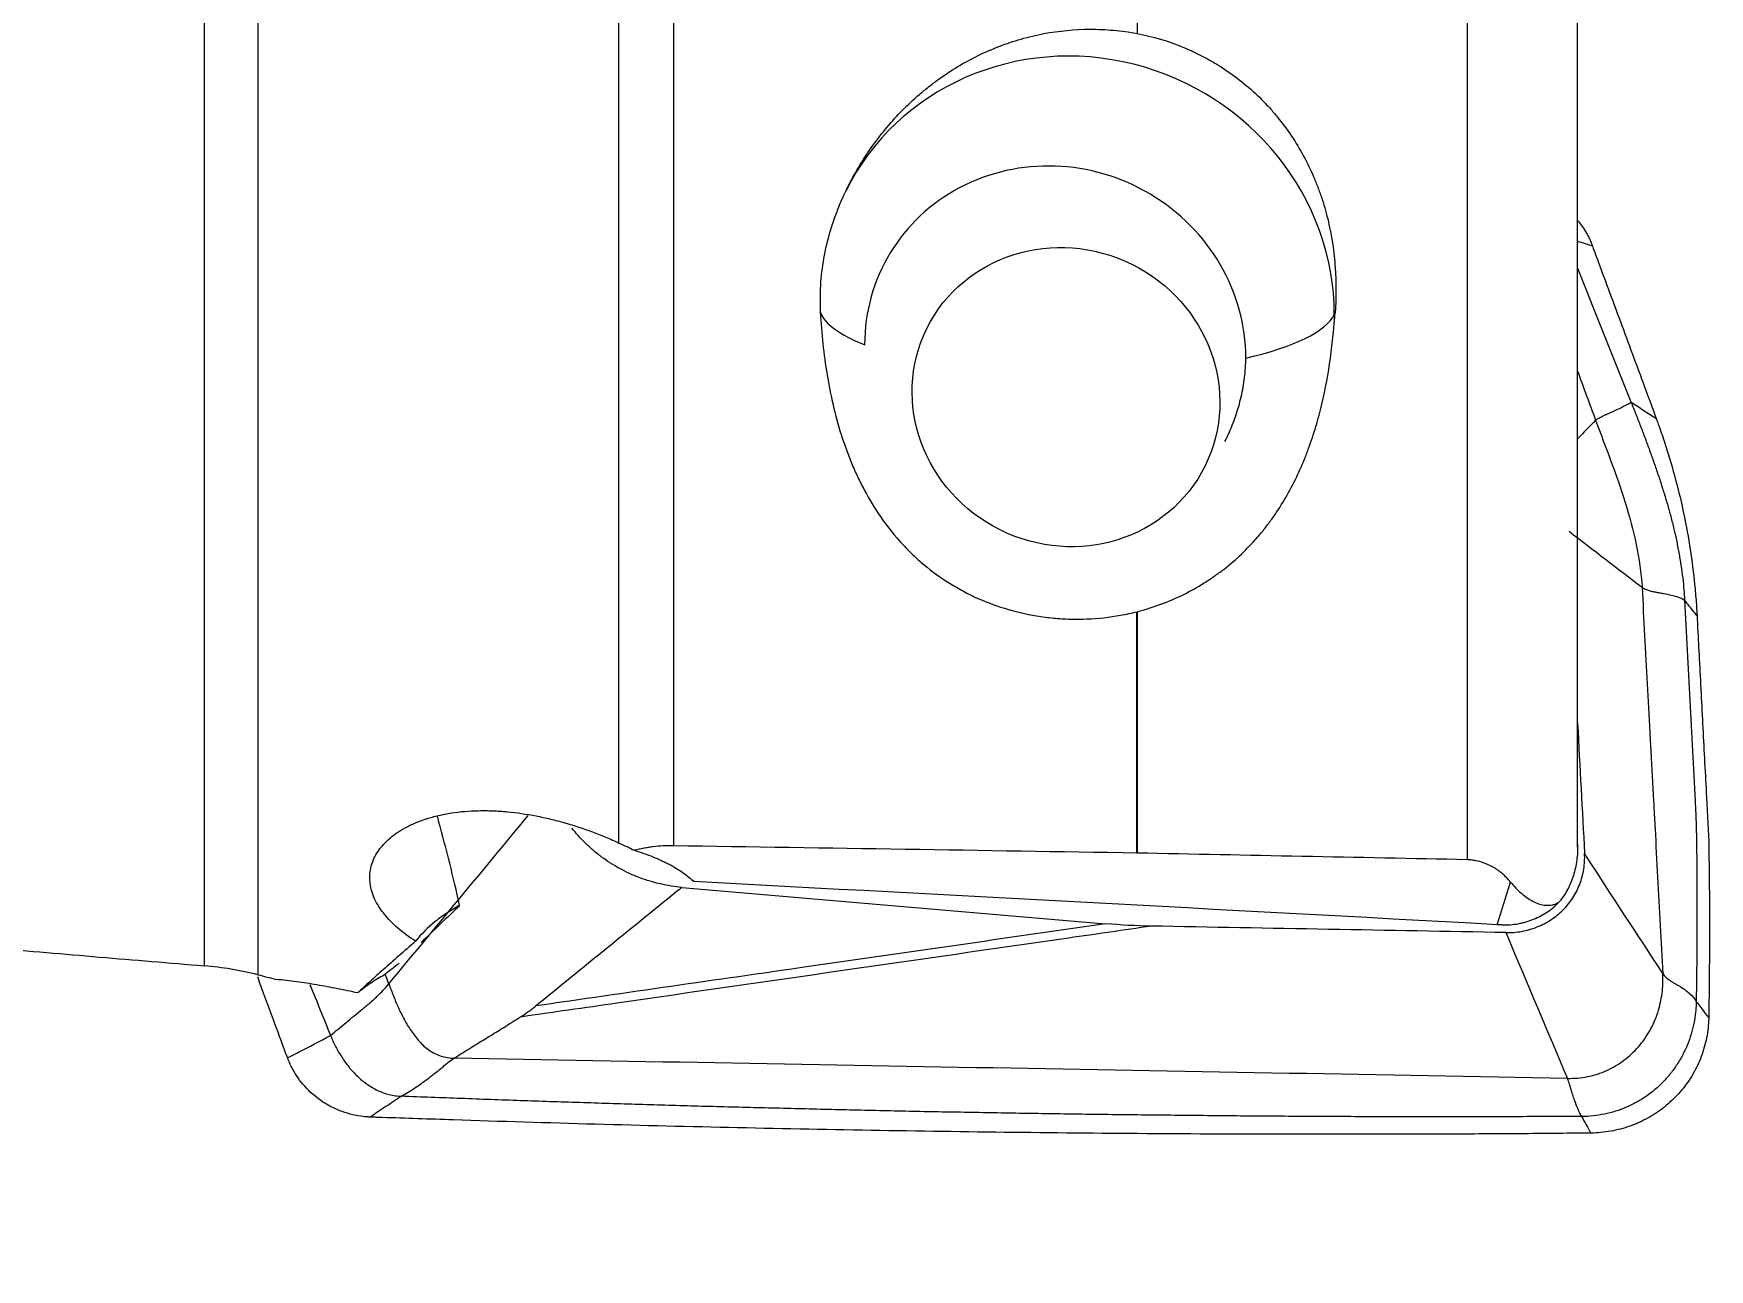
# Model space of a CAD drawing. Header units: millimetres. Extents: x -22 to 111, y -34 to 45.
# Drawn here: x 88.66 to 100, y -8.88 to -0.51 of the extents above; entities that cross this region are included whole.
import ezdxf

# ---------------------------------------------------------------- set-up
doc = ezdxf.new("R2010")
doc.units = ezdxf.units.MM
doc.layers.add('1', color=4, linetype='Continuous')
doc.layers.add('SK2', color=7, linetype='Continuous')
doc.styles.add('iso_b_vert', font='simplex.shx')
doc.dimstyles.get("Standard").update_dxf_attribs({"dimtxt": 0.18, "dimasz": 0.18, "dimexe": 0.18, "dimexo": 0.0625, "dimgap": 0.09, "dimtad": 1, "dimzin": 0, "dimdsep": 52, "dimtxsty": 'Standard', "dimcen": 0.09, "dimadec": 0, "dimazin": 0, "dimtfac": 1, "dimtdec": 4, "dimtofl": 0, "dimtmove": 0, "dimatfit": 3, "dimfxl": 1, "dimtolj": 1, "dimtzin": 0, "dimarcsym": 0})

# ---------------------------------------------------------------- blocks, each defined once
blk = doc.blocks.new('_U2')
at = {"layer": 'SK2', "lineweight": 13}
for p, q in [((49, -9.58475), (49, -25.75)), ((100, -9.5875), (100, -25.75)), ((100, -23.75), (49, -23.75))]:
    blk.add_line(p, q, dxfattribs=at)
at = {"layer": 'SK2', "lineweight": 18}
for points in [[(49, -23.75), (52.499998, -23.289216), (52.500002, -24.210784)], [(100, -23.75), (96.500002, -24.210784), (96.499998, -23.289216)]]:
    blk.add_solid(points, dxfattribs=at)
at = {"layer": 'SK2', "lineweight": 18, "char_height": 3.5, "attachment_point": 7, "line_spacing_factor": 1.084337, "style": 'iso_b_vert'}
for s, insert in [('\\W0.7298;OHX =', (64.761934, -22.717366)), ('\\W0.6351;51', (81.303, -22.717366))]:
    blk.add_mtext(s, dxfattribs=dict(at, insert=insert))

msp = doc.modelspace()

# ---------------------------------------------------------------- linework, layer by layer
at = {"layer": '1', "lineweight": 13}
for p, q in [((89.818, -6.821), (89.818, 3.783)), ((90.179, 3.755), (90.179, -6.881)), ((92.623, -5.99), (92.623, 3.778)), ((92.992, 3.78), (92.992, -6.009)), ((96.128, 3.744), (96.128, -0.514)), ((98.362, -6.103), (98.362, 3.718)), ((97.462, -2.415), (97.467, -2.405)), ((97.462, -2.415), (97.462, -2.469)), ((96.126, -6.058), (96.126, -4.425)), ((96.128, -4.425), (96.128, -6.058)), ((98.564, -6.543), (98.654, -6.254))]:
    msp.add_line(p, q, dxfattribs=at)
at = {"layer": '1', "lineweight": 18}
for p, q in [((99.108, -6.017), (99.108, 3.448)), ((93.049, -6.29), (95.915, -6.536))]:
    msp.add_line(p, q, dxfattribs=at)
at = {"layer": '1', "lineweight": 13}
for major_axis, ratio, start_param, end_param in [((1.569, -0.775), 0.955567, 0.440925, 3.14156), ((-1.75, 0), 0.266582, 0.098536, 0.602568), ((-1.75, 0), 0.266582, 2.277225, 3.010693)]:
    msp.add_ellipse((95.727, -2.354), major_axis=major_axis, ratio=ratio, start_param=start_param, end_param=end_param, dxfattribs=at)
at = {"layer": '1', "lineweight": 18}
for centre, major_axis, ratio, start_param, end_param in [((95.574, -2.664), (-1.166, 0.576), 0.955567, -2.700668, 0.440925), ((96.628, -0.001), (0.273, 7.664), 0.12673, -1.894026, -1.885286), ((130.245, -8.782), (57.688, -3.416), 0.00752, 2.15262, 2.27012), ((89.475, -9.981), (12.178, 12.018), 0.065224, 1.336004, 1.357656), ((92.08, -7.573), (3.033, 2.219), 0.314531, 1.652751, 1.687207)]:
    msp.add_ellipse(centre, major_axis=major_axis, ratio=ratio, start_param=start_param, end_param=end_param, dxfattribs=at)
msp.add_ellipse((95.647, -2.973), major_axis=(-0.941, 0.465), ratio=0.955567, dxfattribs=at)
for points, knots in [([(94.113, -1.677), (94.153, -1.583), (94.2, -1.49), (94.309, -1.311), (94.37, -1.227), (94.503, -1.068), (94.576, -0.993), (94.676, -0.908), (94.696, -0.891), (94.738, -0.858), (94.759, -0.842), (94.823, -0.795), (94.867, -0.766), (95.001, -0.685), (95.095, -0.639), (95.217, -0.592), (95.242, -0.583), (95.292, -0.566), (95.318, -0.558), (95.394, -0.536), (95.446, -0.524), (95.6, -0.495), (95.704, -0.485), (95.836, -0.484), (95.863, -0.485), (95.916, -0.487), (95.942, -0.489), (96.022, -0.496), (96.074, -0.503), (96.126, -0.513)], [0, 0, 0, 0, 0.125, 0.125, 0.25, 0.25, 0.375, 0.375, 0.40625, 0.40625, 0.4375, 0.4375, 0.5, 0.5, 0.625, 0.625, 0.65625, 0.65625, 0.6875, 0.6875, 0.75, 0.75, 0.875, 0.875, 0.90625, 0.90625, 0.9375, 0.9375, 1, 1, 1, 1]), ([(96.128, -0.514), (96.235, -0.534), (96.338, -0.565), (96.486, -0.625), (96.535, -0.648), (96.606, -0.686), (96.63, -0.699), (96.677, -0.727), (96.699, -0.741), (96.811, -0.815), (96.894, -0.883), (96.988, -0.978), (97.007, -0.997), (97.043, -1.037), (97.06, -1.058), (97.111, -1.12), (97.143, -1.163), (97.231, -1.295), (97.282, -1.389), (97.334, -1.511), (97.344, -1.536), (97.363, -1.586), (97.389, -1.66), (97.424, -1.786), (97.443, -1.889), (97.459, -1.992), (97.464, -2.044), (97.475, -2.2), (97.475, -2.303), (97.467, -2.405)], [0, 0, 0, 0, 0.125, 0.125, 0.1875, 0.1875, 0.21875, 0.21875, 0.25, 0.25, 0.375, 0.375, 0.40625, 0.40625, 0.4375, 0.4375, 0.5, 0.5, 0.625, 0.625, 0.65625, 0.65625, 0.6875, 0.75, 0.8125, 0.8125, 0.875, 0.875, 1, 1, 1, 1]), ([(94.113, -1.677), (94.101, -1.706), (94.09, -1.735), (94.068, -1.794), (94.059, -1.824), (94.032, -1.914), (94.004, -2.034), (93.989, -2.156), (93.984, -2.247), (93.983, -2.278), (93.983, -2.339), (93.983, -2.37), (93.985, -2.4)], [0, 0, 0, 0, 0.125, 0.125, 0.25, 0.25, 0.5, 0.75, 0.75, 0.875, 0.875, 1, 1, 1, 1]), ([(99.11, -1.78), (99.131, -1.806), (99.158, -1.844), (99.185, -1.895), (99.197, -1.922), (99.205, -1.942), (99.208, -1.95), (99.209, -1.952)], [0, 0, 0, 0, 0.504352, 0.684025, 0.863698, 0.953534, 1, 1, 1, 1]), ([(99.209, -1.952), (99.21, -1.955), (99.214, -1.967), (99.245, -2.051), (99.332, -2.286), (99.469, -2.655), (99.58, -2.956), (99.638, -3.113), (99.64, -3.119)], [0, 0, 0, 0, 0.005761, 0.02963, 0.220574, 0.602463, 0.984351, 1, 1, 1, 1]), ([(93.985, -2.4), (93.993, -2.544), (94.008, -2.684), (94.053, -2.959), (94.084, -3.094), (94.146, -3.291), (94.17, -3.355), (94.209, -3.451), (94.223, -3.483), (94.253, -3.545), (94.268, -3.576), (94.317, -3.666), (94.352, -3.725), (94.43, -3.838), (94.473, -3.892), (94.53, -3.957), (94.542, -3.97), (94.566, -3.995), (94.603, -4.033), (94.641, -4.068), (94.72, -4.137), (94.777, -4.179), (94.866, -4.237), (94.897, -4.256), (94.945, -4.282), (94.961, -4.291), (94.993, -4.308), (95.01, -4.316), (95.092, -4.354), (95.16, -4.38), (95.301, -4.424), (95.374, -4.441), (95.467, -4.457), (95.486, -4.459), (95.524, -4.464), (95.581, -4.47), (95.637, -4.474), (95.751, -4.477), (95.826, -4.474), (95.94, -4.461), (95.978, -4.456), (96.053, -4.442), (96.09, -4.434), (96.126, -4.425)], [0, 0, 0, 0, 0.125, 0.125, 0.25, 0.25, 0.3125, 0.3125, 0.34375, 0.34375, 0.375, 0.375, 0.4375, 0.4375, 0.5, 0.5, 0.515625, 0.515625, 0.53125, 0.5625, 0.5625, 0.625, 0.625, 0.65625, 0.65625, 0.671875, 0.671875, 0.6875, 0.6875, 0.75, 0.75, 0.8125, 0.8125, 0.828125, 0.828125, 0.84375, 0.875, 0.875, 0.9375, 0.9375, 0.96875, 0.96875, 1, 1, 1, 1]), ([(96.128, -4.425), (96.183, -4.41), (96.237, -4.394), (96.34, -4.355), (96.391, -4.334), (96.488, -4.286), (96.536, -4.259), (96.605, -4.216), (96.627, -4.201), (96.671, -4.17), (96.693, -4.155), (96.798, -4.073), (96.873, -4.001), (96.959, -3.902), (96.976, -3.882), (97.008, -3.841), (97.055, -3.778), (97.097, -3.714), (97.176, -3.581), (97.221, -3.489), (97.27, -3.369), (97.279, -3.345), (97.297, -3.296), (97.306, -3.271), (97.33, -3.197), (97.345, -3.147), (97.386, -2.995), (97.407, -2.892), (97.441, -2.683), (97.453, -2.577), (97.462, -2.469)], [0, 0, 0, 0, 0.0625, 0.0625, 0.125, 0.125, 0.1875, 0.1875, 0.21875, 0.21875, 0.25, 0.25, 0.375, 0.375, 0.40625, 0.40625, 0.4375, 0.5, 0.5, 0.625, 0.625, 0.65625, 0.65625, 0.6875, 0.6875, 0.75, 0.75, 0.875, 0.875, 1, 1, 1, 1]), ([(96.722, -3.274), (96.73, -3.258), (96.738, -3.241), (96.764, -3.183), (96.781, -3.142), (96.809, -3.058), (96.822, -3.015), (96.842, -2.927), (96.85, -2.884), (96.86, -2.796), (96.863, -2.753), (96.863, -2.709)], [0, 0, 0, 0, 0.093998, 0.093998, 0.320499, 0.320499, 0.546999, 0.546999, 0.7735, 0.7735, 1, 1, 1, 1]), ([(99.23, -3.13), (99.233, -3.127), (99.244, -3.119), (99.266, -3.107), (99.286, -3.098), (99.298, -3.092), (99.305, -3.089), (99.316, -3.085), (99.331, -3.078), (99.358, -3.066), (99.388, -3.051), (99.431, -3.03), (99.456, -3.016), (99.47, -3.008)], [0, 0, 0, 0, 0.125, 0.25, 0.3125, 0.34375, 0.359375, 0.375, 0.4375, 0.5, 0.625, 0.75, 1, 1, 1, 1]), ([(99.47, -3.008), (99.475, -3.021), (99.486, -3.048), (99.502, -3.089), (99.518, -3.13), (99.534, -3.171), (99.549, -3.211), (99.565, -3.252), (99.58, -3.293), (99.6, -3.348), (99.625, -3.417), (99.653, -3.499), (99.68, -3.582), (99.706, -3.666), (99.73, -3.749), (99.752, -3.834), (99.772, -3.918), (99.789, -4.003), (99.804, -4.089), (99.817, -4.175), (99.824, -4.246), (99.829, -4.304), (99.831, -4.332), (99.831, -4.347)], [0, 0, 0, 0, 0.03125, 0.0625, 0.09375, 0.125, 0.15625, 0.1875, 0.21875, 0.25, 0.3125, 0.375, 0.4375, 0.5, 0.5625, 0.625, 0.6875, 0.75, 0.8125, 0.875, 0.9375, 0.96875, 1, 1, 1, 1]), ([(99.64, -3.119), (99.645, -3.131), (99.656, -3.163), (99.681, -3.233), (99.725, -3.367), (99.781, -3.561), (99.835, -3.796), (99.876, -4.033), (99.9, -4.231), (99.911, -4.371), (99.915, -4.432), (99.916, -4.453), (99.916, -4.454)], [0, 0, 0, 0, 0.029563, 0.073545, 0.161507, 0.337432, 0.513357, 0.689282, 0.865207, 0.953169, 0.99715, 1, 1, 1, 1]), ([(99.544, -4.26), (99.549, -4.264), (99.564, -4.272), (99.591, -4.282), (99.615, -4.288), (99.628, -4.291), (99.636, -4.292), (99.648, -4.295), (99.662, -4.297), (99.68, -4.3), (99.706, -4.305), (99.742, -4.312), (99.794, -4.326), (99.82, -4.338), (99.831, -4.347)], [0, 0, 0, 0, 0.125, 0.25, 0.3125, 0.34375, 0.359375, 0.375, 0.4375, 0.46875, 0.5, 0.625, 0.75, 1, 1, 1, 1]), ([(99.544, -4.26), (99.555, -4.478), (99.573, -4.804), (99.593, -5.185), (99.605, -5.403), (99.612, -5.526), (99.616, -5.607), (99.618, -5.648), (99.62, -5.682), (99.622, -5.71), (99.623, -5.73), (99.624, -5.75), (99.625, -5.778), (99.628, -5.825), (99.636, -5.975), (99.649, -6.22), (99.667, -6.547), (99.678, -6.764), (99.684, -6.873)], [0, 0, 0, 0, 0.25, 0.375, 0.4375, 0.5, 0.515625, 0.53125, 0.546875, 0.554688, 0.5625, 0.570312, 0.578125, 0.59375, 0.625, 0.75, 0.875, 1, 1, 1, 1]), ([(99.831, -4.347), (99.843, -4.573), (99.861, -4.913), (99.884, -5.366), (99.898, -5.62), (99.906, -5.777), (99.908, -5.818), (99.909, -5.841), (99.91, -5.848), (99.91, -5.855), (99.91, -5.856), (99.91, -5.857), (99.91, -5.858), (99.91, -5.86), (99.91, -5.861), (99.91, -5.864), (99.91, -5.867), (99.911, -5.871), (99.911, -5.877), (99.911, -5.881), (99.911, -5.888), (99.911, -5.9), (99.911, -5.924), (99.912, -5.972), (99.914, -6.127), (99.917, -6.495), (99.914, -6.833), (99.91, -7.059)], [0, 0, 0, 0, 0.25, 0.375, 0.5, 0.53125, 0.546875, 0.546875, 0.554688, 0.554688, 0.555664, 0.555664, 0.556641, 0.556641, 0.558594, 0.558594, 0.560547, 0.5625, 0.5625, 0.566406, 0.566406, 0.570313, 0.578125, 0.59375, 0.625, 0.75, 1, 1, 1, 1]), ([(99.916, -4.454), (99.917, -4.472), (99.918, -4.5), (99.923, -4.597), (99.931, -4.753), (99.947, -5.056), (99.963, -5.368), (99.978, -5.642), (99.986, -5.798), (99.99, -5.881), (99.993, -5.93), (99.993, -5.945), (99.994, -5.957), (99.995, -5.967), (99.995, -5.976), (99.995, -5.989), (99.995, -6.008), (99.996, -6.062), (99.998, -6.189), (100, -6.384), (100, -6.619), (99.999, -6.853), (99.997, -7.019), (99.996, -7.116), (99.995, -7.141), (99.995, -7.159), (99.995, -7.167), (99.995, -7.171)], [0, 0, 0, 0, 0.020172, 0.030957, 0.106451, 0.19273, 0.365288, 0.451567, 0.494707, 0.537846, 0.543238, 0.548631, 0.554023, 0.55672, 0.559416, 0.564808, 0.570201, 0.580986, 0.624125, 0.710404, 0.796683, 0.882962, 0.969241, 0.980026, 0.990811, 0.996203, 1, 1, 1, 1]), ([(91.246, -6.654), (91.202, -6.626), (91.163, -6.596), (91.092, -6.535), (91.061, -6.503), (91.028, -6.461), (91.021, -6.453), (91.009, -6.436), (91.004, -6.428), (90.988, -6.402), (90.978, -6.385), (90.954, -6.334), (90.944, -6.299), (90.939, -6.255), (90.938, -6.247), (90.937, -6.229), (90.937, -6.22), (90.938, -6.194), (90.94, -6.176), (90.952, -6.125), (90.965, -6.091), (90.99, -6.05), (90.996, -6.042), (91.007, -6.026), (91.014, -6.018), (91.033, -5.995), (91.048, -5.98), (91.096, -5.937), (91.134, -5.91), (91.188, -5.881), (91.199, -5.875), (91.222, -5.864), (91.257, -5.848), (91.32, -5.825), (91.374, -5.81), (91.416, -5.8), (91.431, -5.797), (91.46, -5.791), (91.474, -5.789), (91.549, -5.777), (91.61, -5.772), (91.689, -5.771), (91.705, -5.77), (91.737, -5.771), (91.753, -5.771), (91.802, -5.773), (91.834, -5.775), (91.932, -5.784), (91.997, -5.794), (92.095, -5.813), (92.127, -5.82), (92.192, -5.835), (92.224, -5.844), (92.319, -5.871), (92.381, -5.892), (92.474, -5.926), (92.504, -5.938), (92.564, -5.963), (92.594, -5.976), (92.623, -5.99)], [0, 0, 0, 0, 0.0625, 0.0625, 0.125, 0.125, 0.140625, 0.140625, 0.15625, 0.15625, 0.1875, 0.1875, 0.25, 0.25, 0.265625, 0.265625, 0.28125, 0.28125, 0.3125, 0.3125, 0.375, 0.375, 0.390625, 0.390625, 0.40625, 0.40625, 0.4375, 0.4375, 0.5, 0.5, 0.515625, 0.515625, 0.53125, 0.5625, 0.59375, 0.59375, 0.609375, 0.609375, 0.625, 0.625, 0.6875, 0.6875, 0.703125, 0.703125, 0.71875, 0.71875, 0.75, 0.75, 0.8125, 0.8125, 0.84375, 0.84375, 0.875, 0.875, 0.9375, 0.9375, 0.96875, 0.96875, 1, 1, 1, 1]), ([(91.545, -6.412), (91.503, -6.222), (91.455, -6.032), (91.4, -5.832), (91.398, -5.822), (91.395, -5.811)], [0, 0, 0, 0, 0.949019, 0.949019, 1, 1, 1, 1]), ([(93.049, -6.29), (93, -6.286), (92.951, -6.278), (92.856, -6.256), (92.809, -6.242), (92.752, -6.221), (92.74, -6.216), (92.718, -6.207), (92.706, -6.202), (92.673, -6.186), (92.651, -6.175), (92.586, -6.14), (92.545, -6.114), (92.486, -6.07), (92.467, -6.055), (92.429, -6.023), (92.411, -6.006), (92.362, -5.957), (92.332, -5.924), (92.305, -5.889)], [0, 0, 0, 0, 0.169033, 0.169033, 0.338066, 0.338066, 0.380324, 0.380324, 0.422583, 0.422583, 0.507099, 0.507099, 0.676132, 0.676132, 0.760649, 0.760649, 0.845165, 0.845165, 1, 1, 1, 1]), ([(92.992, -6.009), (92.945, -6.008), (92.9, -6.01), (92.844, -6.017), (92.833, -6.018), (92.811, -6.022), (92.801, -6.024), (92.769, -6.029), (92.748, -6.034), (92.728, -6.039)], [0, 0, 0, 0, 0.5, 0.5, 0.625, 0.625, 0.75, 0.75, 1, 1, 1, 1]), ([(99.107, -5.998), (99.108, -6.016), (99.108, -6.035), (99.106, -6.071), (99.104, -6.089), (99.097, -6.142), (99.09, -6.176), (99.074, -6.225), (99.068, -6.241), (99.055, -6.273), (99.048, -6.289), (99.024, -6.334), (99.005, -6.362), (98.984, -6.388)], [0, 0, 0, 0, 0.125, 0.125, 0.25, 0.25, 0.5, 0.5, 0.625, 0.625, 0.75, 0.75, 1, 1, 1, 1]), ([(92.728, -6.039), (92.772, -6.052), (92.813, -6.067), (92.872, -6.091), (92.9, -6.103), (92.927, -6.116), (92.945, -6.125), (92.954, -6.129), (92.997, -6.152), (93.059, -6.19), (93.109, -6.231), (93.13, -6.252)], [0, 0, 0, 0, 0.25, 0.25, 0.375, 0.4375, 0.4375, 0.5, 0.5, 0.75, 1, 1, 1, 1]), ([(98.654, -6.254), (98.647, -6.246), (98.64, -6.238), (98.625, -6.222), (98.617, -6.214), (98.6, -6.198), (98.591, -6.191), (98.571, -6.176), (98.561, -6.168), (98.538, -6.154), (98.526, -6.147), (98.507, -6.138), (98.5, -6.135), (98.486, -6.129), (98.478, -6.126), (98.455, -6.118), (98.438, -6.113), (98.41, -6.108), (98.401, -6.106), (98.382, -6.104), (98.372, -6.104), (98.362, -6.103)], [0, 0, 0, 0, 0.125, 0.125, 0.25, 0.25, 0.375, 0.375, 0.5, 0.5, 0.625, 0.625, 0.6875, 0.6875, 0.75, 0.75, 0.875, 0.875, 0.9375, 0.9375, 1, 1, 1, 1]), ([(98.654, -6.254), (98.677, -6.282), (98.702, -6.308), (98.74, -6.341), (98.754, -6.351), (98.78, -6.37), (98.794, -6.378), (98.821, -6.392), (98.835, -6.398), (98.864, -6.407), (98.879, -6.41), (98.908, -6.412), (98.923, -6.411), (98.946, -6.406), (98.954, -6.404), (98.969, -6.397), (98.977, -6.393), (98.984, -6.388)], [0, 0, 0, 0, 0.25, 0.25, 0.375, 0.375, 0.5, 0.5, 0.625, 0.625, 0.75, 0.75, 0.875, 0.875, 0.9375, 0.9375, 1, 1, 1, 1]), ([(81.855, -6.643), (81.885, -6.635), (81.914, -6.627), (82.048, -6.594), (82.155, -6.569), (82.321, -6.534), (82.377, -6.523), (82.463, -6.507), (82.492, -6.502), (82.55, -6.492), (82.579, -6.487), (82.724, -6.463), (82.841, -6.446), (83.079, -6.417), (83.2, -6.405), (83.443, -6.385), (83.566, -6.377), (83.722, -6.371), (83.753, -6.37), (83.815, -6.368), (83.909, -6.366), (84.001, -6.365), (84.187, -6.365), (84.309, -6.368), (84.553, -6.378), (84.674, -6.386), (85.036, -6.415), (85.277, -6.435), (85.758, -6.475), (85.999, -6.495), (86.48, -6.535), (86.72, -6.556), (87.439, -6.617), (87.917, -6.658), (88.632, -6.72), (88.869, -6.741), (89.344, -6.781), (89.581, -6.801), (89.818, -6.821)], [0, 0, 0, 0, 0.013151, 0.013151, 0.058008, 0.058008, 0.080436, 0.080436, 0.09165, 0.09165, 0.102864, 0.102864, 0.147721, 0.147721, 0.192578, 0.192578, 0.237435, 0.237435, 0.248649, 0.248649, 0.259863, 0.282292, 0.282292, 0.327148, 0.327148, 0.372005, 0.372005, 0.461719, 0.461719, 0.551432, 0.551432, 0.641146, 0.641146, 0.820573, 0.820573, 0.910286, 0.910286, 1, 1, 1, 1]), ([(91.545, -6.412), (91.515, -6.428), (91.487, -6.446), (91.445, -6.473), (91.432, -6.482), (91.405, -6.501), (91.393, -6.511), (91.33, -6.562), (91.286, -6.606), (91.246, -6.654)], [0, 0, 0, 0, 0.25, 0.25, 0.375, 0.375, 0.5, 0.5, 1, 1, 1, 1]), ([(98.596, -6.544), (98.633, -6.545), (98.67, -6.542), (98.715, -6.534), (98.724, -6.532), (98.741, -6.528), (98.75, -6.525), (98.777, -6.518), (98.811, -6.506), (98.843, -6.491), (98.874, -6.475), (98.889, -6.465), (98.934, -6.436), (98.96, -6.413), (98.984, -6.388)], [0, 0, 0, 0, 0.25, 0.25, 0.3125, 0.3125, 0.375, 0.375, 0.5, 0.625, 0.625, 0.75, 0.75, 1, 1, 1, 1]), ([(91.246, -6.654), (91.208, -6.689), (91.17, -6.722), (91.098, -6.785), (91.063, -6.815), (90.997, -6.874), (90.966, -6.901), (90.908, -6.955), (90.881, -6.98), (90.856, -7.004)], [0, 0, 0, 0, 0.25, 0.25, 0.5, 0.5, 0.75, 0.75, 1, 1, 1, 1]), ([(90.381, -7.444), (90.38, -7.441), (90.375, -7.429), (90.344, -7.345), (90.277, -7.163), (90.214, -6.993), (90.179, -6.896)], [0, 0, 0, 0, 0.012295, 0.063222, 0.470635, 1, 1, 1, 1]), ([(90.856, -7.004), (90.833, -6.999), (90.81, -6.994), (90.764, -6.984), (90.741, -6.98), (90.672, -6.966), (90.579, -6.949), (90.487, -6.935), (90.418, -6.926), (90.395, -6.923), (90.349, -6.917), (90.326, -6.915), (90.304, -6.913)], [0, 0, 0, 0, 0.125, 0.125, 0.25, 0.25, 0.5, 0.75, 0.75, 0.875, 0.875, 1, 1, 1, 1]), ([(91.035, -6.884), (91.02, -6.891), (91.004, -6.9), (90.974, -6.918), (90.959, -6.928), (90.914, -6.958), (90.885, -6.98), (90.856, -7.004)], [0, 0, 0, 0, 0.25, 0.25, 0.5, 0.5, 1, 1, 1, 1]), ([(99.684, -6.873), (99.69, -6.882), (99.704, -6.898), (99.728, -6.917), (99.751, -6.932), (99.771, -6.943), (99.787, -6.952), (99.799, -6.959), (99.816, -6.97), (99.841, -6.987), (99.878, -7.018), (99.899, -7.043), (99.91, -7.059)], [0, 0, 0, 0, 0.125, 0.25, 0.3125, 0.375, 0.4375, 0.46875, 0.5, 0.625, 0.75, 1, 1, 1, 1]), ([(90.672, -7.292), (90.706, -7.263), (90.759, -7.219), (90.83, -7.16), (90.875, -7.124), (90.911, -7.094), (90.931, -7.078), (90.944, -7.067), (90.952, -7.06), (90.966, -7.047), (90.993, -7.021), (91.029, -6.985), (91.054, -6.957), (91.066, -6.943)], [0, 0, 0, 0, 0.25, 0.375, 0.5, 0.5625, 0.625, 0.640625, 0.65625, 0.6875, 0.75, 0.875, 1, 1, 1, 1]), ([(91.066, -6.943), (91.076, -6.97), (91.097, -7.025), (91.131, -7.106), (91.17, -7.186), (91.216, -7.262), (91.261, -7.321), (91.303, -7.364), (91.338, -7.392), (91.377, -7.415), (91.419, -7.432), (91.462, -7.443), (91.492, -7.445), (91.507, -7.446)], [0, 0, 0, 0, 0.125, 0.25, 0.375, 0.5, 0.625, 0.6875, 0.75, 0.8125, 0.875, 0.9375, 1, 1, 1, 1]), ([(91.955, -7.167), (91.955, -7.167), (91.964, -7.162), (91.98, -7.152), (92.003, -7.135), (92.027, -7.118), (92.046, -7.104), (92.057, -7.095), (92.061, -7.092)], [0, 0, 0, 0, 0.011385, 0.233983, 0.456581, 0.679179, 0.901777, 1, 1, 1, 1]), ([(91.507, -7.446), (91.523, -7.436), (91.554, -7.416), (91.617, -7.377), (91.696, -7.328), (91.791, -7.27), (91.862, -7.226), (91.909, -7.196), (91.932, -7.182), (91.947, -7.172), (91.955, -7.167)], [0, 0, 0, 0, 0.105547, 0.211095, 0.422189, 0.633284, 0.844379, 0.897152, 0.949926, 1, 1, 1, 1]), ([(99.995, -7.171), (99.995, -7.172), (99.995, -7.179), (99.994, -7.192), (99.992, -7.226), (99.987, -7.275), (99.97, -7.362), (99.935, -7.466), (99.874, -7.583), (99.794, -7.688), (99.697, -7.779), (99.586, -7.853), (99.464, -7.909), (99.354, -7.937), (99.265, -7.95), (99.22, -7.952), (99.198, -7.952)], [0, 0, 0, 0, 0.003982, 0.017442, 0.030902, 0.08474, 0.138579, 0.246257, 0.353934, 0.461612, 0.56929, 0.676967, 0.784645, 0.892322, 0.946161, 1, 1, 1, 1]), ([(90.672, -7.292), (90.682, -7.318), (90.705, -7.368), (90.747, -7.44), (90.795, -7.507), (90.852, -7.569), (90.906, -7.614), (90.953, -7.644), (90.99, -7.664), (91.029, -7.68), (91.069, -7.692), (91.11, -7.7), (91.138, -7.703), (91.152, -7.703)], [0, 0, 0, 0, 0.125, 0.25, 0.375, 0.5, 0.625, 0.6875, 0.75, 0.8125, 0.875, 0.9375, 1, 1, 1, 1]), ([(90.939, -7.844), (90.936, -7.844), (90.926, -7.843), (90.91, -7.842), (90.873, -7.839), (90.82, -7.829), (90.762, -7.812), (90.694, -7.785), (90.608, -7.739), (90.505, -7.653), (90.439, -7.565), (90.405, -7.501), (90.393, -7.474), (90.385, -7.454), (90.382, -7.446), (90.381, -7.444)], [0, 0, 0, 0, 0.016627, 0.041512, 0.066396, 0.165935, 0.265474, 0.315244, 0.464552, 0.66363, 0.862708, 0.912477, 0.962247, 0.987131, 1, 1, 1, 1]), ([(91.152, -7.703), (91.182, -7.685), (91.226, -7.657), (91.286, -7.617), (91.323, -7.59), (91.352, -7.567), (91.382, -7.544), (91.411, -7.521), (91.441, -7.496), (91.47, -7.471), (91.492, -7.455), (91.507, -7.446)], [0, 0, 0, 0, 0.25, 0.375, 0.5, 0.5625, 0.625, 0.75, 0.8125, 0.875, 1, 1, 1, 1]), ([(99.135, -7.84), (99.127, -7.826), (99.111, -7.793), (99.091, -7.741), (99.077, -7.699), (99.069, -7.674), (99.064, -7.657), (99.06, -7.643), (99.056, -7.63), (99.049, -7.608), (99.043, -7.592), (99.039, -7.582)], [0, 0, 0, 0, 0.25, 0.5, 0.625, 0.6875, 0.75, 0.78125, 0.8125, 0.875, 1, 1, 1, 1]), ([(99.135, -7.84), (99.069, -7.84), (98.937, -7.841), (98.739, -7.841), (98.541, -7.842), (98.342, -7.842), (98.144, -7.842), (97.946, -7.842), (97.747, -7.842), (97.548, -7.841), (97.35, -7.84), (97.151, -7.839), (96.952, -7.838), (96.753, -7.836), (96.554, -7.834), (96.355, -7.832), (96.156, -7.83), (95.957, -7.828), (95.757, -7.825), (95.558, -7.822), (95.358, -7.819), (95.159, -7.816), (94.959, -7.812), (94.76, -7.809), (94.56, -7.805), (94.36, -7.8), (94.16, -7.796), (93.96, -7.791), (93.76, -7.786), (93.56, -7.781), (93.359, -7.776), (93.159, -7.771), (92.959, -7.765), (92.758, -7.759), (92.558, -7.753), (92.357, -7.746), (92.156, -7.74), (91.956, -7.733), (91.755, -7.726), (91.554, -7.718), (91.353, -7.711), (91.219, -7.706), (91.152, -7.703)], [0, 0, 0, 0, 0.024821, 0.049651, 0.07449, 0.099338, 0.124195, 0.149062, 0.173938, 0.198823, 0.223717, 0.248621, 0.273533, 0.298455, 0.323386, 0.348326, 0.373276, 0.398234, 0.423202, 0.448179, 0.473165, 0.498161, 0.523165, 0.548179, 0.573202, 0.598234, 0.623276, 0.648326, 0.673386, 0.698455, 0.723533, 0.748621, 0.773717, 0.798823, 0.823938, 0.849062, 0.874195, 0.899338, 0.92449, 0.949651, 0.974821, 1, 1, 1, 1]), ([(98.701, -7.957), (98.546, -7.958), (98.07, -7.96), (96.953, -7.962), (95.35, -7.952), (93.426, -7.92), (91.98, -7.88), (91.172, -7.852), (90.99, -7.846), (90.965, -7.845), (90.949, -7.844), (90.941, -7.844), (90.939, -7.844)], [0, 0, 0, 0, 0.060095, 0.184039, 0.431927, 0.679814, 0.927702, 0.989674, 0.993547, 0.997421, 0.999357, 1, 1, 1, 1]), ([(99.197, -7.952), (99.186, -7.952), (99.106, -7.953), (98.946, -7.955), (98.791, -7.956), (98.706, -7.957), (98.701, -7.957)], [0, 0, 0, 0, 0.058969, 0.484374, 0.970551, 1, 1, 1, 1])]:
    msp.add_open_spline(points, degree=3, knots=knots, dxfattribs=at)
for points in [[(96.126, -0.513), (96.127, -0.513), (96.128, -0.514), (96.128, -0.514)], [(99.47, -3.008), (99.351, -2.706), (99.231, -2.405), (99.109, -2.104)], [(99.23, -3.13), (99.264, -3.222), (99.335, -3.407), (99.433, -3.685), (99.511, -3.969), (99.538, -4.163), (99.544, -4.26)], [(96.126, -4.425), (96.127, -4.425), (96.128, -4.425), (96.128, -4.425)], [(99.108, -5.181), (99.123, -5.475), (99.139, -5.768), (99.155, -6.061)], [(91.066, -6.943), (91.381, -6.563), (91.695, -6.183), (92.009, -5.804)], [(92.623, -5.99), (92.659, -6.006), (92.694, -6.022), (92.728, -6.039)], [(96.126, -6.058), (95.082, -6.041), (94.037, -6.025), (92.992, -6.009)], [(96.128, -6.058), (96.128, -6.058), (96.127, -6.058), (96.126, -6.058)], [(98.362, -6.103), (97.617, -6.088), (96.873, -6.073), (96.128, -6.058)], [(98.623, -6.596), (98.659, -6.597), (98.731, -6.591), (98.835, -6.561), (98.93, -6.512), (99.012, -6.445), (99.079, -6.363), (99.126, -6.269), (99.153, -6.167), (99.157, -6.096), (99.155, -6.061)], [(93.01, -6.321), (92.694, -6.578), (92.377, -6.835), (92.061, -7.092)], [(93.049, -6.29), (93.036, -6.3), (93.023, -6.311), (93.01, -6.321)], [(96.224, -6.552), (96.121, -6.551), (96.018, -6.545), (95.915, -6.536)], [(98.623, -6.596), (97.823, -6.581), (97.024, -6.567), (96.224, -6.552)], [(98.596, -6.544), (98.585, -6.544), (98.574, -6.544), (98.564, -6.543)], [(90.179, -6.881), (90.06, -6.851), (89.939, -6.831), (89.818, -6.821)], [(90.179, -6.881), (90.221, -6.891), (90.262, -6.902), (90.304, -6.913)], [(90.532, -6.948), (90.579, -7.063), (90.625, -7.178), (90.672, -7.292)], [(99.039, -7.582), (96.528, -7.537), (94.018, -7.491), (91.507, -7.446)], [(99.198, -7.952), (99.197, -7.952), (99.197, -7.952), (99.197, -7.952)]]:
    msp.add_open_spline(points, degree=3, dxfattribs=at)
at = {"layer": '1', "lineweight": 13}
for points, knots in [([(99.209, -1.952), (99.193, -1.947), (99.16, -1.936), (99.126, -1.925), (99.108, -1.92)], [0, 0, 0, 0, 0.4632, 1, 1, 1, 1]), ([(99.47, -3.008), (99.484, -3.017), (99.513, -3.035), (99.555, -3.063), (99.598, -3.091), (99.626, -3.109), (99.64, -3.119)], [0, 0, 0, 0, 0.249256, 0.499008, 0.749256, 1, 1, 1, 1]), ([(99.916, -4.454), (99.909, -4.445), (99.881, -4.409), (99.852, -4.373), (99.831, -4.347)], [0, 0, 0, 0, 0.25309, 1, 1, 1, 1]), ([(96.224, -6.552), (96.038, -6.579), (95.852, -6.606), (94.646, -6.78), (93.628, -6.926), (92.391, -7.105), (92.173, -7.136), (91.955, -7.167)], [0, 0, 0, 0, 0.130934, 0.130934, 0.846851, 0.846851, 1, 1, 1, 1]), ([(95.915, -6.536), (95.24, -6.634), (94.566, -6.731), (93.281, -6.916), (92.671, -7.004), (92.061, -7.092)], [0, 0, 0, 0, 0.52521, 0.52521, 1, 1, 1, 1]), ([(99.91, -7.059), (99.91, -7.061), (99.91, -7.064), (99.91, -7.07), (99.91, -7.081), (99.909, -7.103), (99.905, -7.148), (99.895, -7.21), (99.877, -7.283), (99.852, -7.355), (99.82, -7.423), (99.782, -7.488), (99.737, -7.55), (99.671, -7.626), (99.593, -7.692), (99.507, -7.745), (99.438, -7.779), (99.365, -7.806), (99.29, -7.825), (99.213, -7.837), (99.161, -7.84), (99.135, -7.84)], [0, 0, 0, 0, 0.003906, 0.007812, 0.015625, 0.03125, 0.0625, 0.125, 0.1875, 0.25, 0.3125, 0.375, 0.4375, 0.5, 0.625, 0.6875, 0.75, 0.8125, 0.875, 0.9375, 1, 1, 1, 1]), ([(90.381, -7.444), (90.405, -7.431), (90.502, -7.381), (90.599, -7.33), (90.672, -7.292)], [0, 0, 0, 0, 0.251787, 1, 1, 1, 1]), ([(91.152, -7.703), (91.116, -7.727), (91.045, -7.773), (90.975, -7.82), (90.939, -7.844)], [0, 0, 0, 0, 0.50122, 1, 1, 1, 1])]:
    msp.add_open_spline(points, degree=3, knots=knots, dxfattribs=at)
for points in [[(99.108, -2.798), (99.148, -2.909), (99.189, -3.019), (99.23, -3.13)], [(99.23, -3.13), (99.189, -3.172), (99.148, -3.214), (99.108, -3.256)], [(99.05, -3.881), (99.214, -4.007), (99.379, -4.133), (99.544, -4.26)], [(99.168, -6.082), (99.164, -6.075), (99.159, -6.068), (99.155, -6.061)], [(99.684, -6.873), (99.512, -6.609), (99.34, -6.345), (99.168, -6.082)], [(98.623, -6.596), (98.626, -6.604), (98.63, -6.612), (98.633, -6.621)], [(98.633, -6.621), (98.768, -6.941), (98.903, -7.262), (99.039, -7.582)], [(91.066, -6.943), (91.058, -6.921), (91.05, -6.9), (91.042, -6.878)], [(99.039, -7.582), (99.085, -7.583), (99.177, -7.575), (99.307, -7.533), (99.424, -7.463), (99.523, -7.371), (99.6, -7.262), (99.654, -7.139), (99.683, -7.008), (99.687, -6.918), (99.684, -6.873)], [(99.995, -7.171), (99.967, -7.134), (99.939, -7.096), (99.91, -7.059)], [(99.135, -7.84), (99.156, -7.878), (99.176, -7.915), (99.197, -7.952)]]:
    msp.add_open_spline(points, degree=3, dxfattribs=at)

# ---------------------------------------------------------------- dimensions: what is measured, and where the dimension line sits
at = {"layer": 'SK2', "lineweight": 18}
dim = msp.add_linear_dim(base=(49, -23.75), p1=(100, -8), p2=(49, -7.997), dimstyle='Standard', override={"dimtxt": 3.5, "dimasz": 3.5, "dimexe": 2, "dimexo": 1.5875, "dimgap": 1.75, "dimtad": 1, "dimtih": 1, "dimtoh": 0, "dimdec": 2, "dimlfac": 1, "dimzin": 8, "dimdsep": 46, "dimlunit": 2, "dimpost": '<>', "dimtxsty": 'iso_b_vert', "dimsah": 1, "dimse1": 0, "dimse2": 0, "dimsd1": 0, "dimsd2": 0, "dimclrd": 2, "dimclre": 2, "dimclrt": 2, "dimtol": 0, "dimtm": -0.1, "dimtfac": 1, "dimtdec": 2, "dimtofl": 1, "dimtmove": 0, "dimtzin": 8, "dimlwd": 13, "dimlwe": 13}, dxfattribs=at)
dim.commit()
dim.dimension.update_dxf_attribs({"geometry": '_U2', "text_midpoint": (74.5, -23.75)})

doc.saveas('drawing.dxf')
